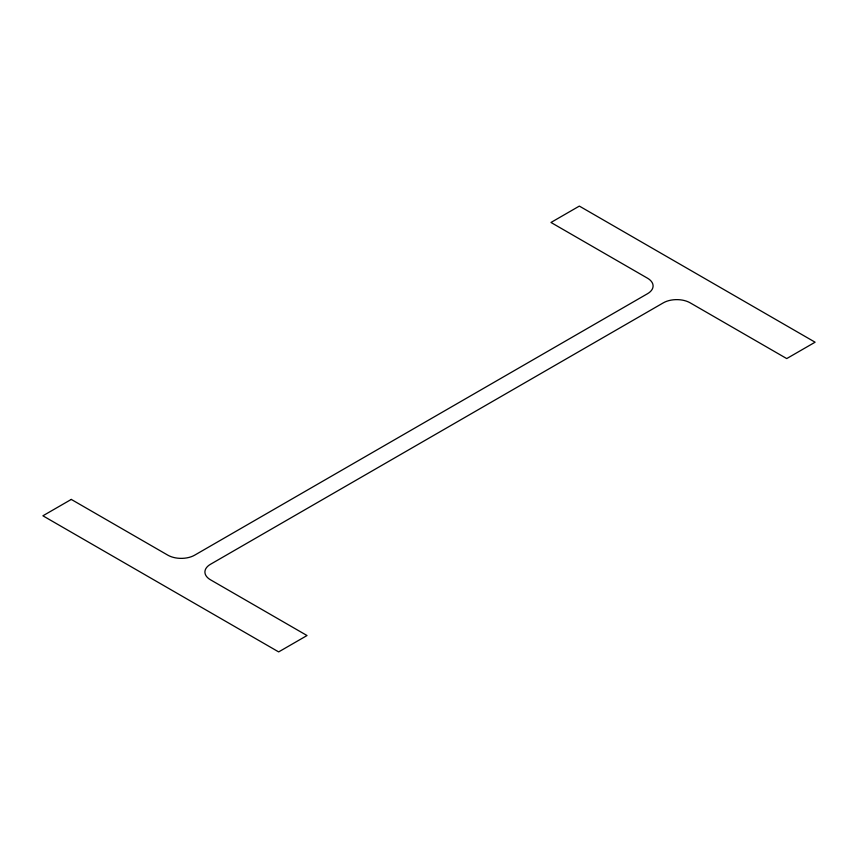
<?xml version="1.0" encoding="UTF-8"?>
<svg xmlns="http://www.w3.org/2000/svg" width="858" height="858" viewBox="0 0 858 858"><rect width="100%" height="100%" fill="white"/><g stroke="black" fill="none" stroke-linecap="round" stroke-linejoin="round"><path stroke-width="1.29" d="M71.278 499.42L42.9 515.797L278.657 651.908L307.025 635.531L210.467 579.783A18.962 10.95 0 0 1 210.467 564.296L663.341 302.831A18.962 10.95 0 0 1 690.164 302.831L786.722 358.58L815.1 342.203L579.343 206.092L550.975 222.469L647.533 278.217A18.962 10.95 0 0 1 647.533 293.704L194.659 555.169A18.962 10.95 0 0 1 167.836 555.169L71.278 499.42"/></g></svg>
